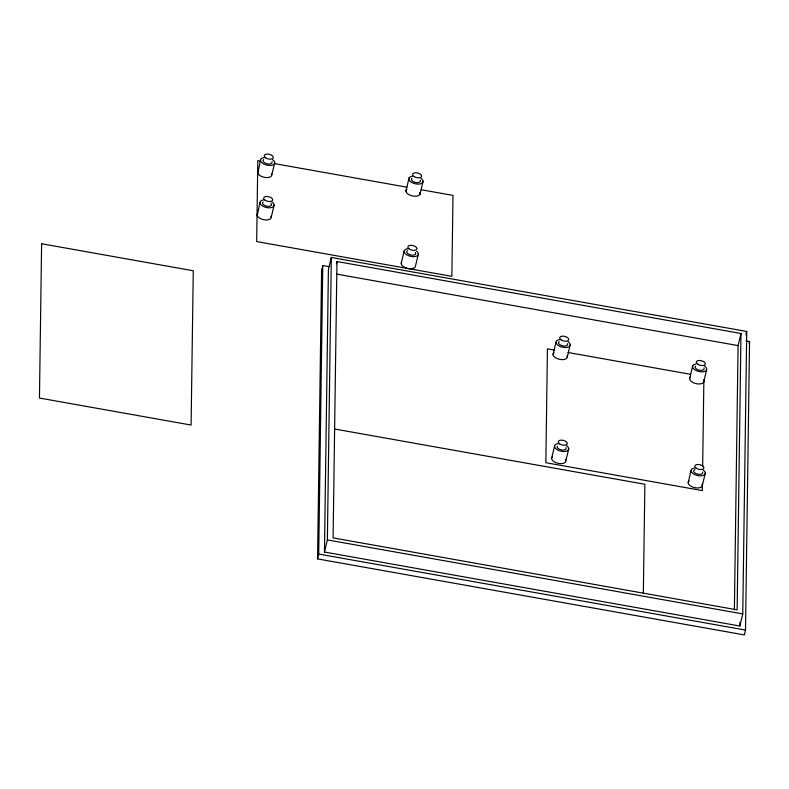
<?xml version="1.0" encoding="UTF-8"?>
<svg xmlns="http://www.w3.org/2000/svg" width="789" height="789" viewBox="0 0 789 789"><rect width="100%" height="100%" fill="white"/><g stroke="black" fill="none" stroke-linecap="round" stroke-linejoin="round"><path stroke-width="1.18" d="M257.046 214.943L256.672 241.572L451.86 276.337L452.994 195.406L421.474 189.794M257.056 214.45L257.638 172.584M257.648 172.091L257.806 160.64L260.232 161.074M745.911 340.907L749.55 341.558L745.506 630.076L744.343 634.918L317.553 558.898L321.596 270.38L322.76 265.538L328.826 266.613M317.553 558.898L318.717 554.056L322.76 265.538M324.457 552.034L328.411 269.591L331.321 257.47L746.729 331.459L742.765 613.911L739.855 626.022L324.457 552.034L327.366 539.913L331.321 257.47M336.972 261.524L333.096 537.891L737.123 609.858L740.989 333.491L336.972 261.524L336.439 263.723M643.331 593.486L644.869 484.268L334.319 428.96M702.407 484.466L702.328 490.59L545.84 462.709L547.438 348.827L554.716 350.119M702.674 466.092L703.867 380.367M734.381 609.69L738.08 345.602L740.989 333.491M739.855 626.022L739.914 622.343M271.574 173.807A7.259 3.728 13.5 0 1 266.514 177.584A7.259 3.728 13.5 0 1 257.825 173.363L260.498 160.216M270.992 216.196A7.259 3.728 13.5 0 1 265.893 219.953A7.259 3.728 13.5 0 1 257.224 215.713L259.897 202.576M271.81 174.842L274.72 162.721M271.219 217.222L274.128 205.101M405.931 191.046L409.067 177.989M401.226 263.24L404.136 251.129M419.935 194.39L423.062 181.332M418.318 254.206L415.408 266.317A7.259 3.728 13.5 0 1 406.828 268.24A7.259 3.728 13.5 0 1 401.621 262.333M553.059 354.389L555.969 342.268M567.291 356.924L570.2 344.803M551.6 458.429L554.509 446.318M565.831 460.875L568.741 448.763M689.803 377.951L692.712 365.83M703.689 382.014L706.599 369.893M688.176 482.71L691.085 470.599M702.397 485.245L705.307 473.134M745.93 334.763L746.729 331.459M749.086 343.491L749.55 341.558M257.589 172.337L257.835 171.391A7.259 3.728 13.5 0 1 258.545 170.602M256.987 214.687L257.244 213.75M274.779 163.658L406.927 187.2M336.489 274.069L738.08 345.602M568.06 352.496L690.582 374.321M327.366 539.913L742.765 613.911M318.717 554.056L745.506 630.076M272.077 202.053A7.259 3.728 13.5 0 1 271.544 207.556A7.259 3.728 13.5 0 1 261.159 204.982A7.259 3.728 13.5 0 1 263.506 199.913M419.896 192.417A7.259 3.728 13.5 0 1 412.183 195.879A7.259 3.728 13.5 0 1 406.848 189.301M416.641 251.139A7.259 3.728 13.5 0 1 415.349 256.484A7.259 3.728 13.5 0 1 405.092 253.525A7.259 3.728 13.5 0 1 408.179 248.693M420.32 180.237A4.626 2.377 13.5 0 1 415.408 182.446A4.626 2.377 13.5 0 1 412.006 178.255M270.952 203.325A4.626 2.377 13.5 0 1 266.978 206.254A4.626 2.377 13.5 0 1 263.102 201.935M271.988 161.617A4.626 2.377 13.5 0 1 266.998 163.767A4.626 2.377 13.5 0 1 263.694 159.575M415.32 252.342A4.626 2.377 13.5 0 1 410.862 255.015A4.626 2.377 13.5 0 1 407.499 250.636M272.649 159.664A7.259 3.728 13.5 0 1 272.166 165.187A7.259 3.728 13.5 0 1 261.77 162.623A7.259 3.728 13.5 0 1 264.068 157.553M420.931 178.275A7.259 3.728 13.5 0 1 420.576 183.827A7.259 3.728 13.5 0 1 410.172 181.342A7.259 3.728 13.5 0 1 412.331 176.223M703.975 367.891A4.626 2.377 13.5 0 1 699.261 370.209A4.626 2.377 13.5 0 1 695.632 366.047M565.999 447.659A4.626 2.377 13.5 0 1 561.65 449.967A4.626 2.377 13.5 0 1 557.241 446.16M567.469 343.688A4.626 2.377 13.5 0 1 562.458 345.829A4.626 2.377 13.5 0 1 559.174 341.627M702.585 472.019A4.626 2.377 13.5 0 1 696.993 473.992A4.626 2.377 13.5 0 1 695.02 469.583M565.575 459.849A7.259 3.728 13.5 0 1 557.823 463.271A7.259 3.728 13.5 0 1 552.537 456.693M566.63 445.706A7.259 3.728 13.5 0 1 566.226 451.239A7.259 3.728 13.5 0 1 555.821 448.724A7.259 3.728 13.5 0 1 558.04 443.625M702.171 484.219A7.259 3.728 13.5 0 1 694.31 487.572A7.259 3.728 13.5 0 1 689.152 480.984M703.265 470.076A7.259 3.728 13.5 0 1 702.733 475.589A7.259 3.728 13.5 0 1 692.338 473.005A7.259 3.728 13.5 0 1 694.685 467.946M704.459 365.889A7.259 3.728 13.5 0 1 704.459 371.501A7.259 3.728 13.5 0 1 694.014 369.203A7.259 3.728 13.5 0 1 695.829 363.985M703.532 380.012A7.259 3.728 13.5 0 1 696.125 383.661A7.259 3.728 13.5 0 1 690.434 377.122M567.054 355.898A7.259 3.728 13.5 0 1 559.194 359.251A7.259 3.728 13.5 0 1 554.036 352.653M568.149 341.745A7.259 3.728 13.5 0 1 567.616 347.259A7.259 3.728 13.5 0 1 557.221 344.675A7.259 3.728 13.5 0 1 559.569 339.615M41.61 243.762L39.45 398.05L191.106 425.054L193.266 270.775L41.61 243.762M408.939 248.791A4.626 2.377 13.5 0 0 416.661 249.373A4.626 2.377 13.5 0 0 411.572 245.29A4.626 2.377 13.5 0 0 408.939 248.791M264.946 200.13A4.626 2.377 13.5 0 0 272.54 200.396A4.626 2.377 13.5 0 0 267.037 196.451A4.626 2.377 13.5 0 0 264.946 200.13M265.558 157.77A4.626 2.377 13.5 0 0 273.142 158.017A4.626 2.377 13.5 0 0 267.609 154.082A4.626 2.377 13.5 0 0 265.558 157.77M413.949 176.46A4.626 2.377 13.5 0 0 421.504 176.647A4.626 2.377 13.5 0 0 415.902 172.742A4.626 2.377 13.5 0 0 413.949 176.46M697.762 364.271A4.626 2.377 13.5 0 0 705.238 364.311A4.626 2.377 13.5 0 0 699.458 360.465A4.626 2.377 13.5 0 0 697.762 364.271M559.598 443.852A4.626 2.377 13.5 0 0 567.173 444.069A4.626 2.377 13.5 0 0 561.6 440.144A4.626 2.377 13.5 0 0 559.598 443.852M561.018 339.832A4.626 2.377 13.5 0 0 568.613 340.098A4.626 2.377 13.5 0 0 563.109 336.144A4.626 2.377 13.5 0 0 561.018 339.832M696.135 468.153A4.626 2.377 13.5 0 0 703.729 468.419A4.626 2.377 13.5 0 0 698.216 464.474A4.626 2.377 13.5 0 0 696.135 468.153"/></g></svg>
